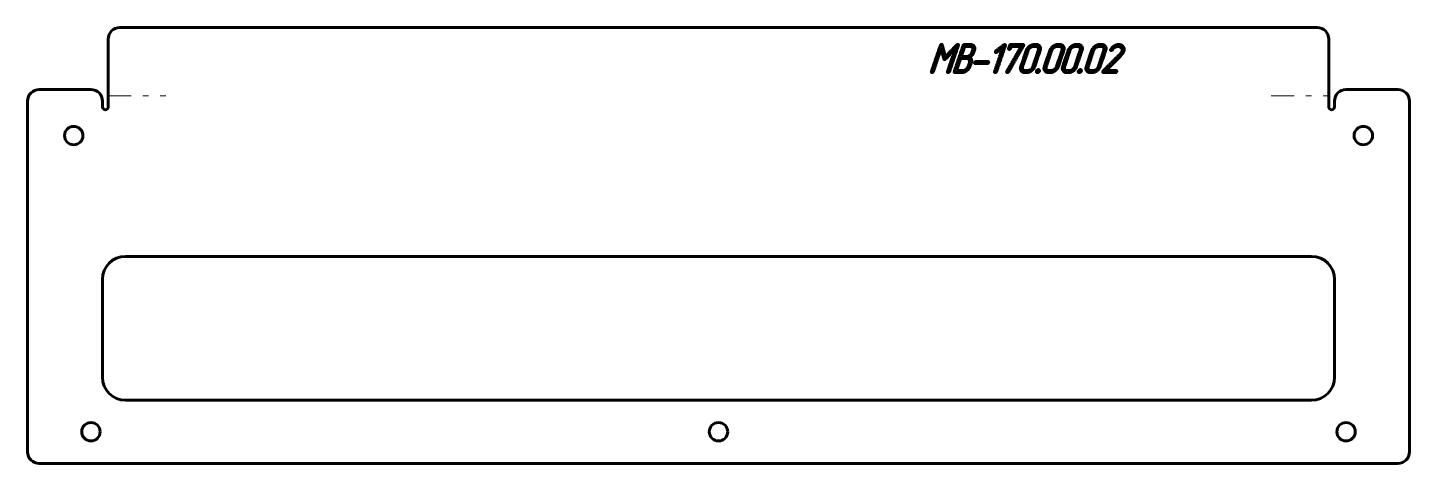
# Model space of a CAD drawing. Header units: millimetres. Extents: x -13 to 227, y 150 to 226.
import ezdxf

# ---------------------------------------------------------------- set-up
doc = ezdxf.new("R2010")
doc.units = ezdxf.units.MM
doc.linetypes.add('K5LT32768', pattern=[12, 4, -2, 1, -2, 1, -2])
doc.linetypes.add('K5LT32769', pattern=[0])
doc.layers.add('Системный слой (1)', color=7, linetype='Continuous')

msp = doc.modelspace()

# ---------------------------------------------------------------- linework, layer by layer
at = {"layer": 'Системный слой (1)', "color": 150, "linetype": 'K5LT32769', "lineweight": 60}
for p, q in [((2.91, 226.09), (210.91, 226.09)), ((0.91, 216.09), (0.91, 224.09)), ((212.91, 224.09), (212.91, 216.09)), ((0.91, 212.32), (0.91, 216.09)), ((212.91, 216.09), (212.91, 212.32)), ((-11.09, 215.32), (-2.09, 215.32)), ((215.91, 215.32), (224.91, 215.32)), ((-13.09, 152.32), (-13.09, 213.32)), ((-0.09, 213.32), (-0.09, 212.32)), ((213.91, 212.32), (213.91, 213.32)), ((226.91, 213.32), (226.91, 152.32)), ((3.91, 186.32), (209.91, 186.32)), ((-0.09, 165.32), (-0.09, 182.32)), ((213.91, 182.32), (213.91, 165.32)), ((209.91, 161.32), (3.91, 161.32)), ((224.91, 150.32), (-11.09, 150.32))]:
    msp.add_line(p, q, dxfattribs=at)
at = {"layer": 'Системный слой (1)', "color": 7, "linetype": 'K5LT32768', "lineweight": 18}
for p, q in [((0.91, 214.21), (10.91, 214.21)), ((202.91, 214.21), (212.91, 214.21))]:
    msp.add_line(p, q, dxfattribs=at)
at = {"layer": 'Системный слой (1)', "color": 150, "linetype": 'K5LT32769', "lineweight": 60}
for centre in [(-5.09, 207.32), (218.91, 207.32), (-2.09, 155.82), (106.91, 155.82), (215.91, 155.82)]:
    msp.add_circle(centre, 1.6, dxfattribs=at)
for centre, radius, start, end in [((2.91, 224.09), 2, 90, 180), ((210.91, 224.09), 2, 0, 90), ((-11.09, 213.32), 2, 90, 180), ((-2.09, 213.32), 2, 0, 90), ((215.91, 213.32), 2, 90, 180), ((224.91, 213.32), 2, 0, 90), ((0.41, 212.32), 0.5, 180, 0), ((213.41, 212.32), 0.5, 180, 0), ((3.91, 182.32), 4, 90, 180), ((209.91, 182.32), 4, 0, 90), ((3.91, 165.32), 4, 180, 270), ((209.91, 165.32), 4, 270, 0), ((-11.09, 152.32), 2, 180, 270), ((224.91, 152.32), 2, 270, 0)]:
    msp.add_arc(centre, radius, start, end, dxfattribs=at)
for points, knots in [([(147.03, 218.45), (147, 218.37), (146.93, 218.32), (146.87, 218.28), (146.79, 218.28), (146.76, 218.28), (146.68, 218.32), (146.65, 218.36), (146.68, 218.45), (147.34, 220.41), (148.01, 222.36), (147.18, 221.5), (146.35, 220.63), (146.24, 220.52), (146.16, 220.52), (146.07, 220.52), (146.05, 220.63), (145.81, 221.49), (145.57, 222.36), (144.9, 220.41), (144.24, 218.45), (144.21, 218.37), (144.15, 218.32), (144.08, 218.28), (144.01, 218.28), (143.97, 218.28), (143.9, 218.32), (143.86, 218.36), (143.89, 218.45), (144.66, 220.72), (145.43, 222.98), (145.46, 223.07), (145.52, 223.13), (145.59, 223.18), (145.65, 223.18), (145.7, 223.18), (145.73, 223.16), (145.75, 223.15), (145.78, 223.07), (146.06, 222.06), (146.34, 221.05), (147.3, 222.06), (148.27, 223.07), (148.38, 223.18), (148.48, 223.18), (148.54, 223.18), (148.57, 223.13), (148.6, 223.07), (148.56, 222.98), (147.8, 220.72), (147.03, 218.45)], [0, 0, 0, 0.005598, 0.005598, 0.010627, 0.010627, 0.014588, 0.014588, 0.019317, 0.019317, 0.159575, 0.159575, 0.241146, 0.241146, 0.248765, 0.248765, 0.254469, 0.254469, 0.315506, 0.315506, 0.455638, 0.455638, 0.46124, 0.46124, 0.466271, 0.466271, 0.470232, 0.470232, 0.474957, 0.474957, 0.637264, 0.637264, 0.643288, 0.643288, 0.648227, 0.648227, 0.651084, 0.651084, 0.654538, 0.654538, 0.725695, 0.725695, 0.820615, 0.820615, 0.828756, 0.828756, 0.832591, 0.832591, 0.837693, 0.837693, 1, 1, 1]), ([(147.97, 218.27), (147.8, 218.27), (147.86, 218.45), (148.63, 220.72), (149.4, 222.98), (149.46, 223.16), (149.63, 223.16), (150.16, 223.16), (150.68, 223.16), (151.11, 223.16), (151.32, 222.85), (151.42, 222.7), (151.44, 222.52), (151.43, 222.42), (151.43, 222.33), (151.42, 222.27), (151.41, 222.22), (151.39, 222.16), (151.37, 222.11), (151.31, 221.94), (151.25, 221.76), (151.16, 221.51), (151, 221.31), (150.84, 221.12), (150.58, 220.94), (150.79, 220.82), (150.86, 220.56), (150.93, 220.3), (150.84, 220.02), (150.72, 219.67), (150.6, 219.32), (150.46, 218.9), (150.02, 218.59), (149.59, 218.27), (149.19, 218.27), (148.58, 218.27), (147.97, 218.27)], [0, 0, 0, 0.018579, 0.018579, 0.355514, 0.355514, 0.377681, 0.377681, 0.451522, 0.451522, 0.503493, 0.503493, 0.528773, 0.528773, 0.541809, 0.541809, 0.549797, 0.549797, 0.557838, 0.557838, 0.583775, 0.583775, 0.620088, 0.620088, 0.659491, 0.659491, 0.69377, 0.69377, 0.732379, 0.732379, 0.784185, 0.784185, 0.8507, 0.8507, 0.914141, 0.914141, 1, 1, 1]), ([(149.09, 221.06), (149.53, 221.06), (149.97, 221.06), (150.25, 221.06), (150.53, 221.27), (150.8, 221.47), (150.9, 221.76), (150.96, 221.94), (151.02, 222.11), (151.12, 222.4), (150.99, 222.6), (150.86, 222.81), (150.56, 222.81), (150.12, 222.81), (149.69, 222.81), (149.39, 221.93), (149.09, 221.06)], [0, 0, 0, 0.140439, 0.140439, 0.238485, 0.238485, 0.340059, 0.340059, 0.399462, 0.399462, 0.482091, 0.482091, 0.561948, 0.561948, 0.702387, 0.702387, 1, 1, 1]), ([(155.21, 218.45), (155.18, 218.36), (155.11, 218.31), (155.05, 218.27), (154.97, 218.27), (154.94, 218.27), (154.86, 218.31), (154.82, 218.36), (154.86, 218.45), (155.56, 220.51), (156.25, 222.56), (155.75, 222.19), (155.25, 221.81), (155.18, 221.76), (155.12, 221.76), (155.04, 221.76), (155.01, 221.81), (154.98, 221.87), (155, 221.94), (155.01, 221.97), (155.09, 222.06), (155.79, 222.58), (156.49, 223.11), (156.56, 223.16), (156.63, 223.16), (156.7, 223.16), (156.74, 223.11), (156.77, 223.06), (156.75, 222.98), (155.98, 220.72), (155.21, 218.45)], [0, 0, 0, 0.012077, 0.012077, 0.022922, 0.022922, 0.031465, 0.031465, 0.041656, 0.041656, 0.359894, 0.359894, 0.451439, 0.451439, 0.46231, 0.46231, 0.471474, 0.471474, 0.48105, 0.48105, 0.492121, 0.492121, 0.620076, 0.620076, 0.630783, 0.630783, 0.639705, 0.639705, 0.649237, 0.649237, 1, 1, 1]), ([(159.9, 222.94), (158.6, 220.68), (157.31, 218.41), (157.29, 218.38), (157.21, 218.31), (157.15, 218.29), (157.09, 218.27), (157.03, 218.27), (156.98, 218.32), (156.94, 218.36), (156.97, 218.44), (156.98, 218.46), (156.99, 218.49), (158.23, 220.65), (159.46, 222.81), (158.61, 222.81), (157.76, 222.81), (157.7, 222.64), (157.64, 222.46), (157.61, 222.38), (157.55, 222.33), (157.48, 222.29), (157.41, 222.29), (157.38, 222.29), (157.3, 222.33), (157.26, 222.37), (157.29, 222.46), (157.38, 222.72), (157.47, 222.98), (157.53, 223.16), (157.7, 223.16), (158.75, 223.16), (159.8, 223.16), (159.88, 223.16), (159.91, 223.11), (159.95, 223.07), (159.92, 223), (159.91, 222.97), (159.9, 222.94)], [0, 0, 0, 0.313367, 0.313367, 0.321795, 0.321795, 0.329091, 0.329091, 0.336384, 0.336384, 0.344342, 0.344342, 0.347377, 0.347377, 0.646041, 0.646041, 0.748113, 0.748113, 0.769948, 0.769948, 0.779825, 0.779825, 0.788709, 0.788709, 0.795712, 0.795712, 0.804056, 0.804056, 0.836963, 0.836963, 0.855829, 0.855829, 0.98158, 0.98158, 0.989178, 0.989178, 0.996526, 0.996526, 1, 1, 1]), ([(161.84, 219.32), (161.7, 218.89), (161.29, 218.58), (160.87, 218.27), (160.44, 218.27), (160.26, 218.27), (160.09, 218.27), (159.69, 218.27), (159.47, 218.58), (159.25, 218.88), (159.4, 219.32), (159.87, 220.72), (160.35, 222.11), (160.49, 222.53), (160.9, 222.84), (161.31, 223.16), (161.75, 223.16), (161.92, 223.16), (162.1, 223.16), (162.53, 223.16), (162.73, 222.85), (162.94, 222.55), (162.79, 222.11), (162.32, 220.72), (161.84, 219.32)], [0, 0, 0, 0.070547, 0.070547, 0.139523, 0.139523, 0.165731, 0.165731, 0.219777, 0.219777, 0.278188, 0.278188, 0.499702, 0.499702, 0.569649, 0.569649, 0.638934, 0.638934, 0.665142, 0.665142, 0.72046, 0.72046, 0.778487, 0.778487, 1, 1, 1]), ([(161.49, 219.32), (161.97, 220.72), (162.44, 222.11), (162.54, 222.4), (162.4, 222.6), (162.27, 222.81), (161.98, 222.81), (161.81, 222.81), (161.63, 222.81), (161.34, 222.81), (161.07, 222.6), (160.8, 222.4), (160.7, 222.11), (160.22, 220.72), (159.75, 219.32), (159.65, 219.04), (159.79, 218.83), (159.93, 218.62), (160.21, 218.62), (160.38, 218.62), (160.56, 218.62), (160.84, 218.62), (161.12, 218.82), (161.39, 219.02), (161.49, 219.32)], [0, 0, 0, 0.266274, 0.266274, 0.312507, 0.312507, 0.3571, 0.3571, 0.388591, 0.388591, 0.443591, 0.443591, 0.500255, 0.500255, 0.766529, 0.766529, 0.812702, 0.812702, 0.856539, 0.856539, 0.88803, 0.88803, 0.942507, 0.942507, 1, 1, 1]), ([(165.94, 219.32), (165.8, 218.89), (165.39, 218.58), (164.98, 218.27), (164.54, 218.27), (164.36, 218.27), (164.19, 218.27), (163.79, 218.27), (163.57, 218.58), (163.35, 218.88), (163.5, 219.32), (163.97, 220.72), (164.45, 222.11), (164.59, 222.53), (165, 222.84), (165.41, 223.16), (165.85, 223.16), (166.02, 223.16), (166.2, 223.16), (166.63, 223.16), (166.83, 222.85), (167.04, 222.55), (166.89, 222.11), (166.42, 220.72), (165.94, 219.32)], [0, 0, 0, 0.070547, 0.070547, 0.139523, 0.139523, 0.165731, 0.165731, 0.219777, 0.219777, 0.278188, 0.278188, 0.499702, 0.499702, 0.569649, 0.569649, 0.638934, 0.638934, 0.665142, 0.665142, 0.72046, 0.72046, 0.778487, 0.778487, 1, 1, 1]), ([(165.6, 219.32), (166.07, 220.72), (166.54, 222.11), (166.64, 222.4), (166.51, 222.6), (166.37, 222.81), (166.08, 222.81), (165.91, 222.81), (165.73, 222.81), (165.44, 222.81), (165.17, 222.6), (164.9, 222.4), (164.8, 222.11), (164.32, 220.72), (163.85, 219.32), (163.75, 219.04), (163.89, 218.83), (164.03, 218.62), (164.31, 218.62), (164.48, 218.62), (164.66, 218.62), (164.94, 218.62), (165.22, 218.82), (165.49, 219.02), (165.6, 219.32)], [0, 0, 0, 0.266274, 0.266274, 0.312507, 0.312507, 0.3571, 0.3571, 0.388591, 0.388591, 0.443591, 0.443591, 0.500255, 0.500255, 0.766529, 0.766529, 0.812702, 0.812702, 0.856539, 0.856539, 0.88803, 0.88803, 0.942507, 0.942507, 1, 1, 1]), ([(169.12, 219.32), (168.97, 218.89), (168.56, 218.58), (168.15, 218.27), (167.71, 218.27), (167.54, 218.27), (167.37, 218.27), (166.96, 218.27), (166.75, 218.58), (166.53, 218.88), (166.68, 219.32), (167.15, 220.72), (167.62, 222.11), (167.77, 222.53), (168.18, 222.84), (168.59, 223.16), (169.03, 223.16), (169.2, 223.16), (169.37, 223.16), (169.8, 223.16), (170.01, 222.85), (170.22, 222.55), (170.07, 222.11), (169.59, 220.72), (169.12, 219.32)], [0, 0, 0, 0.070547, 0.070547, 0.139523, 0.139523, 0.165731, 0.165731, 0.219777, 0.219777, 0.278188, 0.278188, 0.499702, 0.499702, 0.569649, 0.569649, 0.638934, 0.638934, 0.665142, 0.665142, 0.72046, 0.72046, 0.778487, 0.778487, 1, 1, 1]), ([(168.77, 219.32), (169.24, 220.72), (169.72, 222.11), (169.82, 222.4), (169.68, 222.6), (169.54, 222.81), (169.26, 222.81), (169.08, 222.81), (168.91, 222.81), (168.62, 222.81), (168.34, 222.6), (168.07, 222.4), (167.97, 222.11), (167.5, 220.72), (167.02, 219.32), (166.93, 219.04), (167.07, 218.83), (167.21, 218.62), (167.48, 218.62), (167.66, 218.62), (167.83, 218.62), (168.12, 218.62), (168.39, 218.82), (168.67, 219.02), (168.77, 219.32)], [0, 0, 0, 0.266274, 0.266274, 0.312507, 0.312507, 0.3571, 0.3571, 0.388591, 0.388591, 0.443591, 0.443591, 0.500255, 0.500255, 0.766529, 0.766529, 0.812702, 0.812702, 0.856539, 0.856539, 0.88803, 0.88803, 0.942507, 0.942507, 1, 1, 1]), ([(173.22, 219.32), (173.07, 218.89), (172.66, 218.58), (172.25, 218.27), (171.82, 218.27), (171.64, 218.27), (171.47, 218.27), (171.07, 218.27), (170.85, 218.58), (170.63, 218.88), (170.78, 219.32), (171.25, 220.72), (171.72, 222.11), (171.87, 222.53), (172.28, 222.84), (172.69, 223.16), (173.13, 223.16), (173.3, 223.16), (173.48, 223.16), (173.9, 223.16), (174.11, 222.85), (174.32, 222.55), (174.17, 222.11), (173.7, 220.72), (173.22, 219.32)], [0, 0, 0, 0.070547, 0.070547, 0.139523, 0.139523, 0.165731, 0.165731, 0.219777, 0.219777, 0.278188, 0.278188, 0.499702, 0.499702, 0.569649, 0.569649, 0.638934, 0.638934, 0.665142, 0.665142, 0.72046, 0.72046, 0.778487, 0.778487, 1, 1, 1]), ([(172.87, 219.32), (173.35, 220.72), (173.82, 222.11), (173.92, 222.4), (173.78, 222.6), (173.65, 222.81), (173.36, 222.81), (173.18, 222.81), (173.01, 222.81), (172.72, 222.81), (172.45, 222.6), (172.17, 222.4), (172.07, 222.11), (171.6, 220.72), (171.13, 219.32), (171.03, 219.04), (171.17, 218.83), (171.31, 218.62), (171.59, 218.62), (171.76, 218.62), (171.93, 218.62), (172.22, 218.62), (172.49, 218.82), (172.77, 219.02), (172.87, 219.32)], [0, 0, 0, 0.266274, 0.266274, 0.312507, 0.312507, 0.3571, 0.3571, 0.388591, 0.388591, 0.443591, 0.443591, 0.500255, 0.500255, 0.766529, 0.766529, 0.812702, 0.812702, 0.856539, 0.856539, 0.88803, 0.88803, 0.942507, 0.942507, 1, 1, 1]), ([(175.86, 218.27), (174.81, 218.27), (173.77, 218.27), (173.71, 218.27), (173.67, 218.33), (173.64, 218.39), (173.66, 218.46), (173.68, 218.51), (173.72, 218.55), (175.16, 219.99), (176.61, 221.44), (176.67, 221.51), (176.73, 221.58), (176.78, 221.64), (176.83, 221.7), (176.91, 221.83), (176.96, 221.96), (177.08, 222.31), (176.87, 222.56), (176.79, 222.67), (176.64, 222.73), (176.49, 222.8), (176.32, 222.8), (176.08, 222.8), (175.82, 222.67), (175.57, 222.53), (175.33, 222.21), (175.29, 222.16), (175.24, 222.13), (175.2, 222.11), (175.13, 222.1), (175.06, 222.1), (175.02, 222.14), (174.99, 222.19), (175.01, 222.27), (175.03, 222.3), (175.04, 222.33), (175.33, 222.75), (175.72, 222.97), (176.06, 223.16), (176.42, 223.16), (176.92, 223.16), (177.2, 222.82), (177.49, 222.46), (177.32, 221.96), (177.26, 221.79), (177.15, 221.62), (177.04, 221.46), (176.84, 221.25), (175.53, 219.93), (174.22, 218.62), (175.09, 218.62), (175.97, 218.62), (176.04, 218.62), (176.07, 218.57), (176.11, 218.51), (176.09, 218.45), (176.07, 218.39), (176, 218.33), (175.94, 218.27), (175.86, 218.27)], [0, 0, 0, 0.10163, 0.10163, 0.107577, 0.107577, 0.114206, 0.114206, 0.119072, 0.119072, 0.318771, 0.318771, 0.32759, 0.32759, 0.335088, 0.335088, 0.349189, 0.349189, 0.379953, 0.379953, 0.394505, 0.394505, 0.410658, 0.410658, 0.43581, 0.43581, 0.468808, 0.468808, 0.474748, 0.474748, 0.480254, 0.480254, 0.486348, 0.486348, 0.492675, 0.492675, 0.496096, 0.496096, 0.541627, 0.541627, 0.577513, 0.577513, 0.62032, 0.62032, 0.664504, 0.664504, 0.682743, 0.682743, 0.706508, 0.706508, 0.887375, 0.887375, 0.973028, 0.973028, 0.978847, 0.978847, 0.984903, 0.984903, 0.992119, 0.992119, 1, 1, 1]), ([(148.27, 218.62), (148.79, 218.62), (149.31, 218.62), (149.59, 218.62), (149.87, 218.82), (150.15, 219.02), (150.25, 219.32), (150.37, 219.67), (150.49, 220.02), (150.58, 220.29), (150.44, 220.5), (150.3, 220.71), (150.02, 220.71), (149.5, 220.71), (148.98, 220.71), (148.62, 219.67), (148.27, 218.62)], [0, 0, 0, 0.143981, 0.143981, 0.226989, 0.226989, 0.314553, 0.314553, 0.415921, 0.415921, 0.485277, 0.485277, 0.552422, 0.552422, 0.696403, 0.696403, 1, 1, 1]), ([(153.6, 219.84), (152.55, 219.84), (151.51, 219.84), (151.43, 219.84), (151.39, 219.89), (151.37, 219.95), (151.39, 220.02), (151.4, 220.06), (151.47, 220.12), (151.54, 220.19), (151.62, 220.19), (152.67, 220.19), (153.72, 220.19), (153.78, 220.19), (153.82, 220.14), (153.85, 220.08), (153.83, 220.02), (153.81, 219.95), (153.75, 219.9), (153.68, 219.84), (153.6, 219.84)], [0, 0, 0, 0.394636, 0.394636, 0.418773, 0.418773, 0.443093, 0.443093, 0.468353, 0.468353, 0.500986, 0.500986, 0.895621, 0.895621, 0.918141, 0.918141, 0.941577, 0.941577, 0.969503, 0.969503, 1, 1, 1]), ([(162.48, 218.8), (162.58, 218.8), (162.63, 218.71), (162.69, 218.63), (162.66, 218.53), (162.62, 218.44), (162.53, 218.36), (162.43, 218.27), (162.31, 218.27), (162.18, 218.27), (162.14, 218.35), (162.1, 218.43), (162.13, 218.53), (162.15, 218.59), (162.25, 218.7), (162.35, 218.8), (162.48, 218.8)], [0, 0, 0, 0.106978, 0.106978, 0.218202, 0.218202, 0.350758, 0.350758, 0.495615, 0.495615, 0.609624, 0.609624, 0.725215, 0.725215, 0.845998, 0.845998, 1, 1, 1]), ([(169.76, 218.8), (169.85, 218.8), (169.91, 218.71), (169.96, 218.63), (169.93, 218.53), (169.9, 218.44), (169.8, 218.36), (169.71, 218.27), (169.58, 218.27), (169.46, 218.27), (169.41, 218.35), (169.37, 218.43), (169.41, 218.53), (169.43, 218.59), (169.53, 218.7), (169.63, 218.8), (169.76, 218.8)], [0, 0, 0, 0.106978, 0.106978, 0.218202, 0.218202, 0.350758, 0.350758, 0.495615, 0.495615, 0.609624, 0.609624, 0.725215, 0.725215, 0.845998, 0.845998, 1, 1, 1])]:
    msp.add_open_spline(points, degree=2, knots=knots, dxfattribs=at)

doc.saveas('drawing.dxf')
